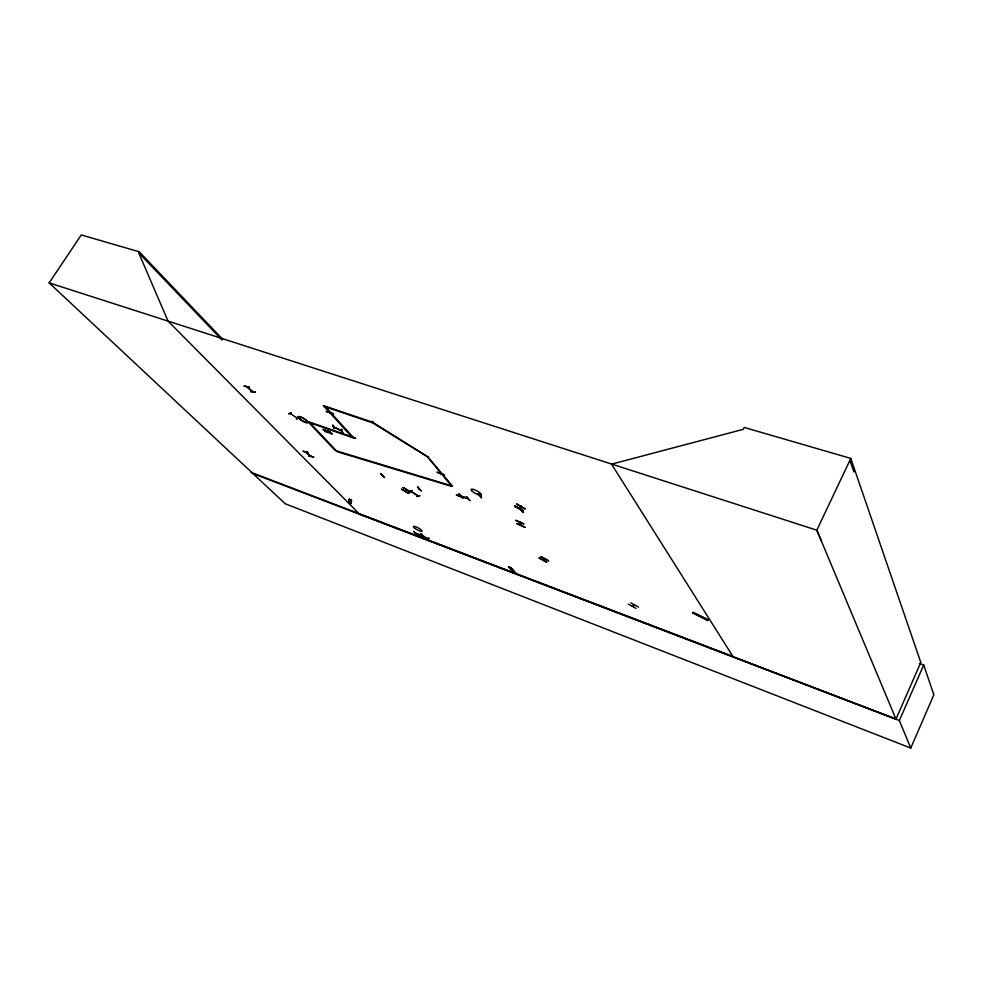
<?xml version="1.0" encoding="UTF-8"?>
<svg xmlns="http://www.w3.org/2000/svg" width="983" height="983" viewBox="0 0 983 983"><rect width="100%" height="100%" fill="white"/><g stroke="black" fill="none" stroke-linecap="round" stroke-linejoin="round"><path stroke-width="1.47" d="M517.046 523.546L525.192 527.392L517.07 523.73M428.871 538.266L426.573 538.942L428.748 538.254M523.14 512.438L519.909 508.26M520.216 508.383L523.447 512.561M341.261 429.313L342.662 432.704L341.568 429.534M341.58 429.522L342.686 432.655M417.038 496.526L419.508 495.629M419.913 495.862L417.025 496.464M296.411 418.893L298.869 417.812M420.491 534.015L423.366 537.16M421.007 490.787L417.505 486.757L421.277 490.898M349.137 502.362C350.403 492.078 347.687 509.206 349.543 499.315M348.695 502.116L349.334 499.069M351.078 503.554C348.94 502.682 352.528 496.304 350.55 503.136M350.612 503.308L351.164 500.077M351.631 500.347L351.054 503.554M250.591 391.553L255.408 392.143M313.552 456.923L308.564 455.842L313.761 457.193M519.749 522.194L520.916 525.291M518.741 508.432L521.137 506.147M520.277 506.736L521.26 505.999M463.779 497.717L456.247 494.916L463.767 497.693M638.606 607.113L630.803 602.911M707.858 620.494L708.19 620.052M222.625 339.233L139.242 251.795L81.282 234.937L49.15 282.883L285.205 503.738L910.75 748.063L933.85 694.821L923.713 665L919.412 663.451M692.548 612.778L708.043 620.175M910.75 748.063L899.359 720.539L923.713 665M548.551 560.789L540.859 556.575L548.6 560.789M611.524 464.16L743.222 429.362L744.18 427.433L850.799 458.422L816.824 530.193L895.931 718.978L359.373 514.023L168.056 321.109L138.652 252.705L139.242 251.795M524.922 508.936L516.739 503.886M516.616 504.181L524.983 508.875M403.104 487.605L410.611 491.93L403.153 487.556M707.809 620.568L692.573 612.704M515.584 572.88L515.682 573.568M514.945 505.754L523.226 510.472M353.143 437.238L307.704 421.437L335.178 450.472L452.475 486.094L428.047 457.132L428.428 456.456M522.931 510.951L514.625 506.27L523.042 510.816M428.047 457.132L372.618 422.85L372.201 421.252M324.169 406.471L372.618 422.85L373.454 421.867M539.126 557.889L546.72 562.165M628.37 604.115L635.976 608.416M401.519 489.276L409.026 493.515L401.642 489.092M515.903 520.302L524.05 524.074L515.866 520.4M539.089 557.963L546.671 562.264M444.463 474.801L436.98 472.184L444.66 474.949M520.757 505.938L520.486 506.589M519.221 508.444L520.806 506.773M413.634 531.398L417.124 534.887L413.966 531.545M481.498 497.693L478.512 493.564M459.036 493.785L462.44 497.865M380.532 473.56L384.5 477.677L380.913 473.585M544.496 558.651L542.763 560.04M542.825 559.88L544.852 558.872M419.999 534.801L422.149 534.211L419.999 534.924M333.901 428.342L332.758 425.147L334.281 428.49M333.126 425.295L334.306 428.588M409.579 491.746L412.049 490.775M249.264 387.118L243.882 386.061L249.006 386.933M288.707 413.659L291.423 412.983L288.695 413.794M632.425 606.007L634.563 605.27M632.524 606.29L634.268 605.11M513.839 572.72L508.444 566.761L509.194 567.068M510.3 567.486L515.743 573.581M513.605 572.757L514.269 572.892L508.752 566.896M514.035 572.929L509.108 566.884M405.524 491.451L406.925 489.964M426.954 539.126L429.116 538.475M298.893 417.898L296.387 418.93M409.555 491.647L412.024 490.812M411.201 491.488L418.119 495.948L411.078 491.402M406.544 489.767L405.18 491.279M460.032 496.268L459.675 496.108M462.366 497.902L459.024 493.921M382.645 475.612L383.517 476.042L382.768 475.649M480.146 495.702L480.982 496.022M460.683 495.874L468.141 498.688M521.395 510.447L520.658 510.165M521.199 525.413L520.142 522.354M415.49 533.155L421.756 535.637L415.76 533.364M252.864 391.75L246.88 386.823M250.579 391.504L255.31 392.217M480.232 495.739L480.908 495.997M418.439 488.514L419.077 488.76M419.077 488.87L418.5 488.637M341.617 430.947L333.729 426.941L341.679 430.972M49.15 282.883L168.142 321.146M371.807 421.928L323.333 405.561L351.828 436.944M308.502 422.285L353.917 438.086L325.557 406.937M478.082 493.552L481.473 497.73M468.068 498.651L460.83 496.059M420.478 533.966L423.612 537.369M251.107 472.381L732.925 656.447M252.815 473.523L899.359 720.539M252.619 391.689L246.721 386.823M305.75 452.069L311.107 456.395M310.837 456.309L305.566 452.033M708.35 619.831L692.855 612.323L708.288 619.917M351.631 436.538L351.742 436.649M421.154 534.666L427.617 538.524M373.073 422.543L427.101 456.37L451.897 486.45L337.341 451.775L309.805 422.739M290.145 413.511L297.284 418.156M168.056 321.109L816.824 530.193L821.469 540.969M138.652 252.705L222.097 340.081M510.89 567.584L516.186 573.74M510.447 567.412L515.878 573.642M441.404 474.224L440.814 473.769M611.156 463.571L733.146 656.791L895.98 719.089L920.788 662.419L850.799 458.422M849.853 460.449L853.981 472.012M325.275 430.038L325.262 430.652L323.014 429.252L325.189 431.549L327.953 432.52L325.275 430.038M329.661 431.574L327.388 430.775L329.563 433.085L332.34 434.044L329.661 431.574M469.886 500.544L466.397 496.562L469.911 500.617M348.56 435.69L355.674 438.43L348.461 435.764M333.286 413.757L326.147 411.361L333.311 413.769M307.851 452.315L302.924 451.258L307.876 452.327M472.307 491.279A5.849 1.499 28.8 0 0 481.142 495.248A5.849 1.499 28.8 0 0 475.453 490.112A5.849 1.499 28.8 0 0 472.307 491.279M414.482 527.982A4.94 1.069 29.1 0 0 421.854 531.398A4.94 1.069 29.1 0 0 416.817 527.195A4.94 1.069 29.1 0 0 414.482 527.982M299.618 418.918A5.615 1.352 30.6 0 0 307.716 422.567A5.615 1.352 30.6 0 0 301.548 417.357A5.615 1.352 30.6 0 0 299.618 418.918M299.631 418.93A5.603 1.339 30.6 0 0 307.691 422.567A5.603 1.339 30.6 0 0 301.548 417.382A5.603 1.339 30.6 0 0 299.631 418.93"/></g></svg>
